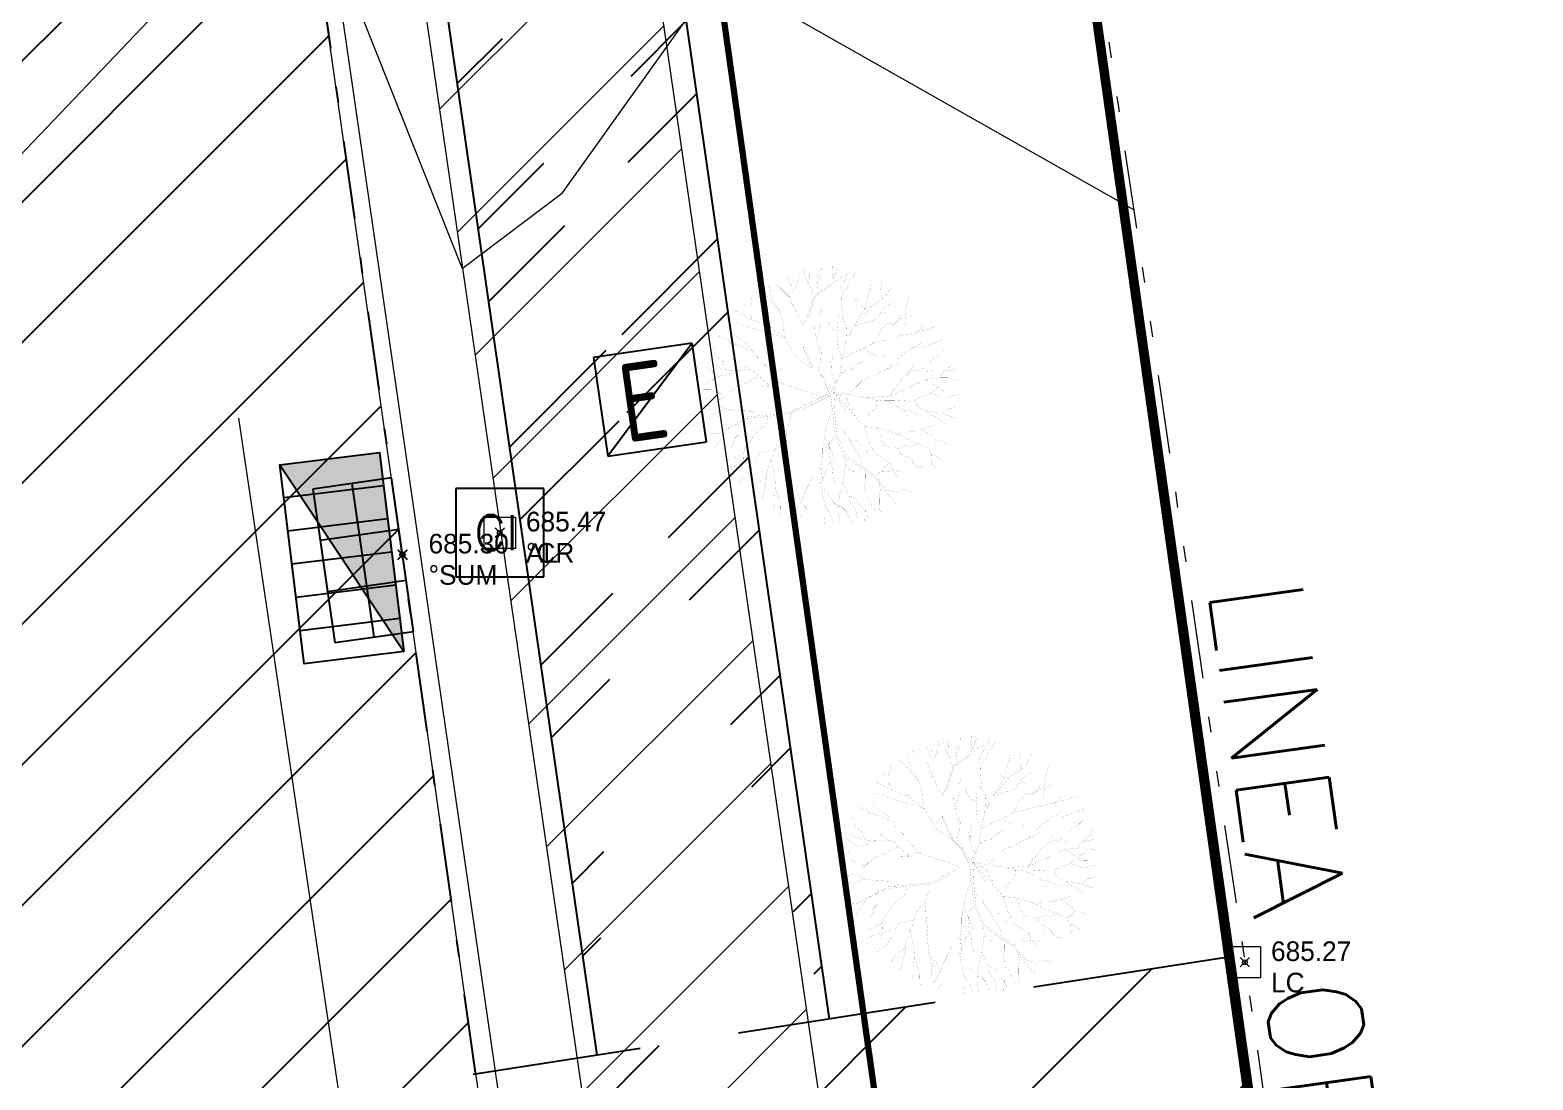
# Model space of a CAD drawing. Extents: x 350769 to 354978, y 6304672 to 6307963.
# Drawn here: x 352729.31 to 352738.89, y 6306035.92 to 6306042.61 of the extents above; entities that cross this region are included whole.
import ezdxf

# ---------------------------------------------------------------- set-up
doc = ezdxf.new("R2010")
doc.units = 0
doc.header["$PDMODE"] = 35
doc.header["$PDSIZE"] = 0.03
for name, pattern in [('CENTER', [50.800000000000004, 31.75, -6.35, 6.35, -6.35]), ('CONTINUOS', [0]), ('DASHDOT', [1, 0.5, -0.25, 0, -0.25]), ('DASHED', [19.049999999999997, 12.7, -6.35]), ('DIVIDE', [1.25, 0.5, -0.25, 0, -0.25, 0, -0.25]), ('HIDDEN', [9.524999999999999, 6.35, -3.175]), ('PHANTOM2', [1.25, 0.625, -0.125, 0.125, -0.125, 0.125, -0.125])]:
    doc.linetypes.add(name, pattern=pattern)
doc.layers.get('0').update_dxf_attribs({"linetype": 'CONTINUOUS'})
doc.layers.add('0_ASD_TOPOGRAFIA_ELEMENTOS', color=7, linetype='CONTINUOS', lineweight=5, true_color=0xbdbdbd)
for name, color, linetype in [('1-ARBOLES COPA', 3, 'CONTINUOUS'), ('1-LINEA DE CIERRO', 7, 'DIVIDE'), ('1-PAVIMENTO', 161, 'CONTINUOUS'), ('1-SOLERA', 212, 'CONTINUOUS'), ('1-VEREDA', 251, 'CONTINUOUS'), ('2-ACHURADO PAVIMENTO HORMIGON 3', 8, 'CONTINUOUS'), ('3-PAVIMENTO EJE', 161, 'CENTER'), ('C-TINN', 5, 'CONTINUOUS'), ('C-TOPO-MINR', 8, 'CONTINUOUS'), ('LE_proyección abajo', 4, 'HIDDEN'), ('Lot_00-LINEA CIERRO', 220, 'CONTINUOUS'), ('Lot_00-LINEA OFICIAL', 5, 'CONTINUOUS'), ('Lot_ACERAS', 252, 'CONTINUOUS'), ('Lot_ARBOL', 252, 'CONTINUOUS'), ('Lot_BORDE-PAV', 252, 'HIDDEN'), ('Lot_EXISTENTE', 252, 'CONTINUOUS'), ('Lot_jpg-SOLERAS', 7, 'DASHDOT'), ('Lot_LINEA-CIERROS', 2, 'CONTINUOUS'), ('Lot_TOPO-HATCH HORMIGON', 250, 'CONTINUOUS'), ('Lot_TOPO-hatch veredas', 250, 'CONTINUOUS'), ('Lot_Z-ETAPAS 1-500 -e2', 3, 'PHANTOM2'), ('V-NODE-TEXT DIC 2012', 31, 'CONTINUOUS'), ('Z-CR', 253, 'CONTINUOUS'), ('Z-SUM', 253, 'CONTINUOUS')]:
    doc.layers.add(name, color=color, linetype=linetype)
doc.styles.add('2MM', font='simplex.shx', dxfattribs={"height": 1})
doc.styles.add('DIMTEXT', font='dim.shx')
doc.styles.add('ROMANS', font='romans.shx', dxfattribs={"width": 0.65})

# ---------------------------------------------------------------- blocks, each defined once
blk = doc.blocks.new('Lot_BASIN')
for p, q in [((0.04999999999995453, 0.04999999999984084), (-0.05000000000006821, 0.04999999999984084)), ((-0.05000000000006821, 0.04999999999984084), (-0.05000000000006821, -0.0500000000001819)), ((0.04999999999995453, -0.0500000000001819), (0.04999999999995453, 0.04999999999984084)), ((-0.05000000000006821, -0.0500000000001819), (0.04999999999995453, -0.0500000000001819))]:
    blk.add_line(p, q)
blk = doc.blocks.new('Lot_CAM-ELECT')
blk.add_line((0.3150008006075495, 0.3199796800060994), (-0.3150008006075495, -0.3199796800060994))
at = {"xscale": 6.349999999999995, "yscale": 6.349999999999995, "zscale": 6.349999999999995, "rotation": 0.4492467704936394}
blk.add_blockref('Lot_BASIN', (1.13686837721616e-13, 1.13686837721616e-12), dxfattribs=at)
at = {"style": 'DIMTEXT'}
blk.add_text('E', height=0.5, rotation=0.2335396602447025, dxfattribs=at).set_placement((-0.1945479670170016, -0.2542822575499031))
blk = doc.blocks.new('Lot_Arbol-Existente')
at = {"const_width": 0.001}
for points in [[(0.002993332574078522, 0.02840653275893601), (-0.07251775118004389, 0.1793518062722796), (-0.1791216638526976, 0.4057697077896592), (-0.2413072494989592, 0.5300775656778569), (-0.2679582216514973, 0.7342976354291295), (-0.2901673851645228, 0.9917925014181037), (-0.2990510265063904, 1.071704713281633), (-0.4545150507809694, 1.351397411036487), (-0.5078169950852498, 1.431309605392926), (-0.5167006604905282, 1.533419649022107), (-0.4811660229332801, 1.573375746200327)], [(-0.1955118868893351, 1.349056812529852), (-0.2133289901942135, 1.417583720541643), (-0.2472340806564262, 1.478581794343427), (-0.2540150891235271, 1.512469617012584), (-0.2472340806564262, 1.546357422175333), (-0.2268910311919399, 1.587022798874386), (-0.2286092548686156, 1.627573649325086)], [(0.211671968951805, 0.9194971867818822), (0.1867509906307987, 0.9973747929702768), (0.1392838832346115, 1.065150438309047), (0.1257218422368851, 1.1058158150081), (0.07825473484081158, 1.207479265509392), (0.02400659491399892, 1.295587590444029), (-0.02346053654582647, 1.343030521172977), (-0.0641466354751401, 1.404028594974989), (-0.09127069340661365, 1.458249097240696), (-0.1455188333334263, 1.526024742579011), (-0.1540232859114212, 1.635364195226202)], [(-0.03179953103017397, 1.355532643872721), (0.02400659491399892, 1.465026668776773), (0.05113065284569984, 1.546357422175333), (0.05113065284569984, 1.60735549597689), (0.05072531944847469, 1.639039569650777), (0.05072531944847469, 1.639039569650777)], [(0.2888871749830741, 1.207853578948061), (0.2342181220905104, 1.349808092709509), (0.2274370895597713, 1.41080616651152), (0.2003130316282977, 1.492136919909854), (0.1664079411661987, 1.526024742579011), (0.1257218422368851, 1.600577924440813), (0.111654218360286, 1.635141748210344)], [(0.2172666066581996, 1.441302084154358), (0.2613421800220976, 1.505692045476053), (0.3020282789514113, 1.553134993711637), (0.3338471162153382, 1.601131367505559), (0.3259162107709699, 1.589168180445085)], [(0.2937618723484547, 1.035832540454066), (0.3020282789514113, 1.119370940574299), (0.2884662620172094, 1.200701693972633), (0.2952472704840829, 1.315920270040351), (0.329152360946523, 1.444693971674269), (0.3562764188782239, 1.492136919909854), (0.3766194683425965, 1.539579868145438), (0.3775464195591667, 1.590671980942716)], [(-0.763633560537869, 1.124584312140996), (-0.7964964643275607, 1.200701693972633), (-0.8100584812616489, 1.221034391075364), (-0.823620522259148, 1.248144642208217), (-0.8439635717239753, 1.309142716010228), (-0.8643066211885753, 1.349808092709509), (-0.8643066211885753, 1.349808092709509)], [(-0.02254061811936481, 0.01562637144161272), (-0.1490933020016882, 0.26860285640646), (-0.2615846059741216, 0.5356335973438036), (-0.2897074139197002, 0.7886100823086508), (-0.3178302459286897, 1.0696950792194), (-0.4584443578468154, 1.336725820156971), (-0.6974883457015721, 1.491322565831751)], [(-0.3058045502064033, 0.9494994088868225), (-0.2268910311919399, 1.024485044103358), (-0.2133289901942135, 1.248144642208217), (-0.1929859407296135, 1.363363218275708), (-0.1590808743309253, 1.444693971674269), (-0.1455188333334263, 1.478581794343427)], [(0.3044704462522532, 1.35095048138237), (0.4037435503374809, 1.390473469408562), (0.4037435503374809, 1.390473469408562), (0.4715537071987228, 1.465026668776773), (0.5122398061279227, 1.471804222806895), (0.5122398061279227, 1.471804222806895), (0.5529259050572364, 1.492136919909854), (0.592589044495412, 1.519771912238411)], [(0.5346678513807319, 1.001023276501883), (0.5800499870521207, 1.099038243471568), (0.6071740449839353, 1.173591442840006), (0.6478601439131353, 1.295587590444029), (0.6953272753726196, 1.336252967143082), (0.7088892923069352, 1.404028594974989), (0.7421956015356272, 1.449508104387405)], [(-0.6771002580575214, 0.7110603853575412), (-0.7157152401935036, 0.7232483802531533), (-0.7422483244008617, 0.83471328617361), (-0.75581034133495, 0.9160440395723981), (-0.8439635717239753, 0.9702645418376505), (-0.9253357695824889, 1.010929918536931), (-1.0473940904335, 1.078705563875246), (-1.108423238827299, 1.173591442840006), (-1.108423238827299, 1.173591442840006), (-1.131677734767322, 1.203335580887369)], [(-0.2929811000193467, 0.8213302595247569), (-0.369292377444026, 0.8143805890711064), (-0.4235405173708386, 0.8753786628731177), (-0.471007648830664, 0.9431542907050243), (-0.5455988382217356, 0.9973747929702768), (-0.6269710360801355, 1.058372866772743), (-0.6812191760070618, 1.1058158150081), (-0.7219052749362618, 1.119370940574299), (-0.7761534148630744, 1.126148494604422), (-0.8812601981126136, 1.129540382981986), (-0.9728029010419732, 1.153258745737276)], [(-0.8439635717239753, 0.9702645418376505), (-0.8439635717239753, 1.017707490073462), (-0.8575256127217017, 1.051595312742847), (-0.8643066211885753, 1.078705563875246), (-0.8846496706532889, 1.139703620170621), (-0.9049927201175478, 1.207479265509392), (-0.9388978105798742, 1.302365144473924), (-0.9672078718012926, 1.337913061062864)], [(-0.3831619924715142, 1.193762176384325), (-0.5252557887571356, 1.193924139942965), (-0.565941887686563, 1.23458951664179), (-0.6676571350094491, 1.268477321804539), (-0.7015622254717755, 1.288810018907498)], [(0.09074902653458139, 0.7872141133070727), (0.1664079411661987, 0.8686010913365863), (0.274904221019824, 0.9905972389406088), (0.308809311481582, 1.07192799233917), (0.3630574273452112, 1.132926066140953), (0.3766194683425965, 1.160036317273807)], [(0.1418947103894652, 0.6793458611666665), (0.3155903199487966, 0.8076030350412111), (0.4783347156657101, 0.9634869878077552), (0.6003930365168344, 1.044817741206089), (0.654641176443647, 1.126148494604422), (0.715670324837447, 1.207479265509392), (0.7699184647641459, 1.248144642208217)], [(0.6978310462872059, 0.5939935033891288), (0.7427943827690342, 0.7059395845401468), (0.8173855721603331, 0.9838196674040773), (0.8512906626224321, 1.07192799233917), (0.8851957290213477, 1.166813888809884), (0.8987577700189604, 1.23458951664179)], [(0.8511690531524891, 0.7893944697668758), (0.8784147205542467, 0.8686010913365863), (0.9123198110164594, 0.9431542907050243), (0.9462249014782174, 1.031262615639889), (0.986911000407872, 1.1058158150081), (1.014035058339573, 1.153258745737276), (1.052239749863588, 1.234513351569831), (1.048880878701652, 1.227369628079032)], [(-1.052626344870077, 0.8330379876342704), (-1.094861197829573, 0.8618235373066909), (-1.149109337756386, 0.9499318622413284), (-1.176233395688087, 0.9702645418376505), (-1.2169194946174, 0.9973747929702768), (-1.290624172235994, 1.031895238182642)], [(0.9376605850122814, 1.00900673701608), (1.027597099336845, 1.051595312742847), (1.108969297195358, 1.092260689441673), (1.160778540082788, 1.129445961662441)], [(1.027597099336845, 1.051595312742847), (1.076430364215184, 1.075999509310805), (1.149655396124672, 1.038040169669785), (1.210684544518472, 1.024485044103358), (1.246804399314897, 1.030319200056738), (1.23605207783578, 1.028582462167378)], [(-0.8418941646982603, 0.7713086151406969), (-1.020270008438274, 0.7398273897028957), (-1.020270008438274, 0.7398273897028957), (-1.135547296759114, 0.7194947101065736), (-1.244043576612512, 0.726272264136469), (-1.305072725006085, 0.733049835672773), (-1.393225931331585, 0.733049835672773), (-1.427131021793798, 0.7398273897028957), (-1.474058923262874, 0.7463335080988145)], [(-0.2542119007041492, 0.5181323427457301), (-0.3353873110453378, 0.5297229346706445), (-0.4438835668353249, 0.563610739833166), (-0.5184747562267376, 0.617831259605282), (-0.5727228961534365, 0.6584966363045623), (-0.6608761265424619, 0.7059395845401468), (-0.7897154317971626, 0.7466049612391998), (-0.9185547611152742, 0.8076030350412111), (-1.013488999971173, 0.8279357146375332), (-1.169452387220872, 0.8482684117402641), (-1.325415774470912, 0.8889337884395445), (-1.375625986985369, 0.9156254238237125)], [(-0.05102854095741804, 0.1363952685906042), (0.0172255864466706, 0.2857306569694629), (0.07147370231007244, 0.4822799864348326), (0.1460648917015988, 0.6720517618709891), (0.09181675177489979, 0.766937640835522), (0.08503574330779884, 0.8957113424694398)], [(0.3209002407515982, 0.253314671705084), (0.3562764188782239, 0.3128409081020891), (0.4444296492670219, 0.441614609736007), (0.5393638881229208, 0.5026126835380182), (0.6207360859813207, 0.5500556142669666), (0.6953272753726196, 0.5907210084726557), (0.7834804816982341, 0.7059395845401468), (0.8309476131579459, 0.766937640835522), (0.8919767615516321, 0.83471328617361), (0.9462249014782174, 0.8889337884395445)], [(0.6986954857846968, 0.5961457149842317), (0.7834804816982341, 0.6110536880687505), (0.8648526795564067, 0.617831259605282), (0.9394438689480467, 0.6313863851719361), (1.054721157268659, 0.6652741903344577), (1.129312346659844, 0.7127171385700422), (1.22424658551563, 0.766937640835522), (1.271713716975682, 0.7804927664019488), (1.39744200009261, 0.8058716964540054)], [(1.04131684061656, 0.6613337535177379), (1.258151675978183, 0.83471328617361), (1.321533340730866, 0.9290285297863647), (1.32165760402313, 0.9288456492254227)], [(-1.204359099495036, 0.7237932511400231), (-1.264386626076771, 0.6991620130036154), (-1.345758823935284, 0.6720517618709891), (-1.427131021793798, 0.6517190647682582), (-1.517533620335598, 0.6526775727220411), (-1.549189342645036, 0.6381639392016041)], [(-0.4769506887646457, 0.5876473124233144), (-0.5591608551560512, 0.5771658829064563), (-0.7015622254717755, 0.5703883113699248), (-0.7015622254717755, 0.5703883113699248), (-0.8846496706532889, 0.5500556142669666), (-0.9117737526480596, 0.563610739833166), (-1.020270008438274, 0.5500556142669666), (-1.142328305225988, 0.5365004887005398), (-1.305072725006085, 0.4890575579715915), (-1.305072725006085, 0.4890575579715915), (-1.427131021793798, 0.5093902375679136), (-1.53562730164731, 0.5093902375679136)], [(1.225490133904714, 0.53788660449095), (1.27849472544267, 0.5907210084726557), (1.353085914834082, 0.6652741903344577), (1.386990981232771, 0.7059395845401468), (1.431326139217617, 0.7416496228863707), (1.428605281543128, 0.7470728066780339)], [(-0.2059762502179865, -0.004213197504213895), (-0.3625113689770387, 0.05529350483425333), (-0.4913506982950366, 0.08240375596687954), (-0.6947811929412637, 0.1162915786362646), (-0.769372382332449, 0.1162915786362646), (-0.8778686621859606, 0.1298467042029188), (-0.9388978105798742, 0.1366242582323594), (-0.9660218685116888, 0.1705120809017444), (-1.027051016905489, 0.2315101547037557), (-1.155890346223373, 0.2925082109993582), (-1.264386626076771, 0.3467287307712468), (-1.325415774470912, 0.3738389819041004), (-1.400006963861983, 0.3873941074705272), (-1.53562730164731, 0.3873941074705272), (-1.598225250068708, 0.4131892600098581)], [(-1.381506530797651, 0.3840321059356029), (-1.447474071258284, 0.4280594841695802), (-1.494941202718337, 0.4551697353022064), (-1.51528425218271, 0.4755024324049373), (-1.542408310114411, 0.4822799864348326), (-1.575880189845861, 0.4930931081228209)], [(-1.108836299300492, 0.5402199273439692), (-1.170969908233133, 0.5281509453534454), (-1.188932759135355, 0.5229144506572538), (-1.223700527147798, 0.4755024324049373), (-1.264386626076771, 0.441614609736007), (-1.332196782937899, 0.414504358602926), (-1.380314250095807, 0.3838154380587184), (-1.427131021793798, 0.3602838563376736), (-1.467817120723225, 0.3196184621319844)], [(0.8632888735777442, 0.3592199283032187), (0.9465139987599969, 0.4101698668071094), (1.013483116909129, 0.4410629420508485), (1.12166399822172, 0.4977002641708168), (1.162875761385408, 0.5234444935406373), (1.296813973620146, 0.554337568784149)], [(1.091245638475812, 0.4817749507660665), (1.183481630935717, 0.4977002641708168), (1.353480144962418, 0.4977002641708168), (1.425600748546344, 0.4977002641708168), (1.461661026275351, 0.5028491100449628)], [(1.291662512248422, 0.4977002641708168), (1.348328683590694, 0.4616583430531591), (1.441055156724929, 0.4307652503030113), (1.497721328067428, 0.4204675585549467), (1.553008407569791, 0.4137263304694443)], [(1.348328683590694, 0.4977002641708168), (1.425600748546344, 0.5388910311626205), (1.505312823877262, 0.5692527522321598)], [(0.002993332574078522, 0.02840653275893601), (0.1876314932634386, 0.1201138100825574), (0.3234095423504186, 0.2558226950886819), (0.5788015555503989, 0.3624511022355819), (0.8632888735777442, 0.3592199283032187), (1.241527691949045, 0.2267422172296847), (1.383771350962434, 0.02317888972038418), (1.542179046823662, -0.0576002134994269), (1.60036965647771, -0.07052487421606202)], [(0.02525976815331887, 0.002912693252710596), (0.2037955541741212, 0.1071891493661496), (0.3331079692717367, 0.2396668604396837), (0.572335921560807, 0.3462952850929923), (0.8471248126668343, 0.3462952850929923), (1.231829265027841, 0.2170487129387766), (1.374072924041343, 0.02317888972038418), (1.46459160739073, -0.08021836100078872), (1.529247826970959, -0.2191584024326403), (1.590671205493322, -0.238545393507593)], [(0.4829925232955929, 0.1392771750413431), (0.5859111011563982, 0.1784717849727713), (0.6889404970339683, 0.1990671684689005), (0.7713640233616843, 0.2145137060906563), (0.8589390110605564, 0.219662551964575)], [(0.6889404970339683, 0.1990671684689005), (0.8434846028821994, 0.157876383970688), (0.925908129209688, 0.1424298463487048), (1.018634602344036, 0.1424298463487048), (1.090755181864779, 0.1321321546008676)], [(1.234475662624845, 0.229212182388892), (1.368934577204413, 0.2762998565779071), (1.404994854932852, 0.3020440859477276), (1.48226691988873, 0.3277883328239568), (1.502872789438925, 0.34323487044594), (1.565848430338974, 0.3589316881273135), (1.595599262573273, 0.3638302539416145)], [(1.280404341182816, 0.1711062744025185), (1.312268405861914, 0.1784717849727713), (1.379237499947635, 0.1887694767210633), (1.425600748546344, 0.1939183225945271), (1.47196397308187, 0.1939183225945271), (1.533781605795866, 0.1836206308469173), (1.554387499409358, 0.1836206308469173)], [(1.404994854932852, 0.3020440859477276), (1.48226691988873, 0.2865975483257444), (1.508024250810649, 0.2865975483257444), (1.577908429458034, 0.2974084784618753), (1.578215881759775, 0.2956566159195972)], [(-0.9329429231652284, 0.1359629419230259), (-1.094861197829573, 0.1230691326661599), (-1.223700527147798, 0.1366242582323594), (-1.311853733473185, 0.1162915786362646), (-1.447474071258284, 0.08240375596687954), (-1.481379161720611, 0.08918130999700224), (-1.569532392109295, 0.08918130999700224), (-1.664466606902124, 0.09595888153330634), (-1.664466606902124, 0.09595888153330634)], [(-1.223700527147798, 0.1366242582323594), (-1.230481535615013, 0.08240375596687954), (-1.271167634544099, 0.06207105886414865), (-1.311853733473185, 0.02818325370139974), (-1.386444922864712, -0.01925969453418475), (-1.406787972329312, -0.03959239163691564), (-1.454255103788796, -0.1344782706014485), (-1.501722211185211, -0.1819212188370329), (-1.562751359579124, -0.2090314699701139), (-1.650904589968036, -0.256474418205471)], [(-1.434709055640724, 0.08559338513828152), (-1.562751359579124, 0.007850556598896219), (-1.647362166231346, -0.01253826099400612), (-1.644288509056537, -0.01179759632077548)], [(-0.02254061811936481, 0.01562637144161272), (-0.5319973814304149, -0.03947416963023898), (-0.8124108196877842, -0.1647014736599886), (-0.9138369697293456, -0.3137815950040022), (-1.051060553350453, -0.5284569683390146), (-1.253912853433576, -0.689463507093933), (-1.41500142485927, -0.8206540110757032)], [(-0.8559865728806244, 0.01935774212597607), (-0.9108234662536461, 0.03970971554190328), (-0.9272086213733246, 0.05335706582764033), (-0.9545171971971058, 0.06700439860696861), (-0.9982109522035216, 0.07792226132937685), (-1.033712093555323, 0.09156961161534127), (-1.061020693442515, 0.1079464144520443), (-1.172985900039976, 0.1679947031905158)], [(-0.6666340867598137, 0.03656491831338826), (-0.7305868080654818, 0.03425079293378985), (-0.8179742699519466, 0.02606238276234762), (-0.8643988801343312, 0.01787397259067802), (-0.9490554868449408, -0.001232300302945077), (-0.9599789316123406, -0.006691222911058503), (-1.047366393498805, -0.01487963308250073), (-1.153869889744215, -0.03944484609064602)], [(-0.5584284968381326, 0.09357769793678017), (-0.5862849371511629, 0.06884863040068012), (-0.6337520445472364, 0.04851593329772186), (-0.7083432339386491, 0.02140568216532301), (-0.73546729187035, 0.007850556598896219), (-0.8439635717239753, -0.02603726607048884), (-0.8439635717239753, -0.02603726607048884)], [(-0.5336269142617311, -0.04020188797539959), (-0.5640044257573891, -0.01760910313964814), (-0.6213524566439901, 0.01787397259067802), (-0.6466766989366306, 0.04381845321790934), (-0.6615930279955364, 0.03839709675389713), (-0.6950856426502696, 0.06700439860696861), (-0.7278559528893993, 0.07519280877863821)], [(0.02525976815331887, 0.002912693252710596), (0.1062213475238423, -0.02949828982468716), (0.1988184707416849, -0.07136612833119216), (0.2640929529571849, -0.1037318784572108)], [(0.1325402453381912, -0.0636429668998062), (0.2150052326825289, -0.006886701502480719), (0.2716714040250281, 0.008559836119502506), (0.3643978771591492, 0.02400637374148573), (0.4159125871298102, 0.02915521961517697), (0.436518456679778, 0.02915521961517697)], [(0.259795885744893, 0.1645602512842288), (0.354094930352403, 0.17332293909908), (0.4262155098730318, 0.1424298463487048), (0.5189419830073803, 0.1372810004745588), (0.6013655093347552, 0.1475786922228508), (0.6786375502273359, 0.1475786922228508)], [(0.2716714040250281, 0.008559836119502506), (0.4004581789512258, 0.003410990245356516), (0.4983360893937743, -0.01203554737617196), (0.5292449298140127, -0.01203554737617196)], [(0.7971213783466737, -0.07897054373756873), (0.8177272478969826, -0.001737855628334728), (0.8434846028821994, 0.01885752786733974), (0.9207566678380772, 0.05489946649186095), (0.9619684310018783, 0.07549484998730804)], [(1.379237499947635, 0.1887694767210633), (1.435903671289907, 0.17332293909908), (1.513175736245785, 0.1475786922228508), (1.544084552602726, 0.1321321546008676), (1.598616516627885, 0.1282667469110947)], [(1.459837851839893, -0.01561078961003659), (1.549236013974223, 0.003410990245356516), (1.602367755393743, -0.006980871094583563), (1.62135661755849, -0.006886701502480719)], [(-0.8011136142728219, -0.1596563567570684), (-0.8982117116506743, -0.1751436473007288), (-0.9592408600444742, -0.1615885217345294), (-1.067737139897872, -0.1480333961681026), (-1.067737139897872, -0.1480333961681026), (-1.169452387220872, -0.1344782706014485), (-1.237262544081887, -0.1073680194688222), (-1.379663914397497, -0.0870353223656366), (-1.501722211185211, -0.08025776833596865), (-1.64330667098136, -0.1025079234038913), (-1.64438620161468, -0.08662436461895595)], [(-1.128588796368149, -0.1399239743645921), (-1.176233395688087, -0.1615885217345294), (-1.325415774470912, -0.2225865955363133), (-1.366101873399884, -0.2225865955363133), (-1.406787972329312, -0.2429192751326354), (-1.494941202718337, -0.3039173489348741), (-1.494941202718337, -0.3039173489348741), (-1.611304232184466, -0.3259413207529178), (-1.611603457767842, -0.3245465277975654)], [(0.01762193415152069, -0.02359086007777478), (-0.2764302591143633, -0.03785796117995233), (-0.5133849211358665, -0.06068532994595444), (-0.7903078237461614, -0.1748221912828285), (-1.041536874594499, -0.5457669774978058), (-1.232813540496295, -0.6969983087030869), (-1.261362294087007, -0.8282557053676101), (-1.227103784965379, -0.9138583469934929), (-1.261362294087007, -1.03370204176872)], [(-0.902836926605687, -0.17411634524683), (-0.9490554868449408, -0.200483439412892), (-0.9736332074927532, -0.227778104971776), (-0.984556652260153, -0.2523433179799213), (-0.9954800729640283, -0.2687201208166243), (-0.9954800729640283, -0.282367471102134), (-1.011865228083707, -0.2987442739390644)], [(0.01762193415152069, -0.02359086007777478), (-0.4237770602604769, -0.4136455780637789), (-0.4340800070673367, -0.5629621259149644), (-0.5010491252163547, -0.784362516001238), (-0.6452902842577259, -1.098442166832001), (-0.6916535087933653, -1.211716793565529), (-0.7740770351207402, -1.268354098178861), (-0.7946829287342325, -1.324991402792421), (-0.8410461532695308, -1.391926416660453)], [(-0.3490949622449762, -0.04485822005017326), (-0.4167595089037377, -0.09381289390239544), (-0.4642266162999249, -0.1412558421382073), (-0.5049127152293522, -0.1615885217345294), (-0.6134089950827502, -0.2361417211027401), (-0.5930659456183776, -0.2632519722353663), (-0.5930659456183776, -0.2903622233684473), (-0.6066279866156492, -0.3242500460373776), (-0.6676571350094491, -0.3784705483028574), (-0.71512424240575, -0.4259134965386693), (-0.7490293328680764, -0.4530237476712955)], [(0.01762193415152069, -0.02359086007777478), (-0.2486270848620507, -0.1922451704708692)], [(0.01762193415152069, -0.02359086007777478), (-0.06317416265699194, -0.1922451704708692), (-0.09408297901393325, -0.2025428622189338), (-0.1868094280848709, -0.2385847833363641), (-0.1868094280848709, -0.2385847833363641), (-0.2383241380553045, -0.2952221054565598)], [(0.01762193415152069, -0.02359086007777478), (-0.0528712158501321, -0.4393898074338267), (-0.0322653222366398, -0.743171749009889), (0.03985525728387529, -0.907934834482603), (0.117127298176456, -1.067549074081626), (0.1789449549539768, -1.185972546688845), (0.1892478776973121, -1.283800635800844), (0.1995508245039446, -1.381628724912389), (0.1995508245039446, -1.47945679651707), (0.1634905467753924, -1.603029114998662)], [(0.01762193415152069, -0.02359086007777478), (0.2356111262960212, -0.09956592723347057), (0.4468214034867515, -0.1304590199838458), (0.6528802193051888, -0.176798632848886), (0.8640904964956917, -0.2849244137087226), (1.111361051414974, -0.5011759579213049), (1.204087524549323, -0.6453436598983444), (1.271056642698341, -0.7071298278922313), (1.389540446754268, -0.7689159783794821)], [(0.2356111262960212, -0.09956592723347057), (0.2974287590099038, -0.1665009411017309), (0.3025802444451529, -0.2591801843389021), (0.3489434689807922, -0.2849244137087226), (0.3798522853376198, -0.3364128724481361), (0.4107611016945611, -0.3981990404422504)], [(0.4468214034867515, -0.1304590199838458), (0.5807596157213766, -0.07897054373756873), (0.6992434438406008, -0.06867285198950412), (0.7971213783466737, -0.07897054373756873), (0.8589390110605564, -0.07382169786387749), (0.910453721031331, -0.06867285198950412)], [(0.4468214034867515, -0.1304590199838458), (0.4828816812153036, -0.212840553966771), (0.5240934443789911, -0.2797755678345766), (0.5756081543495384, -0.4033478863159417), (0.5034875748287959, -0.5166224955428333), (0.4777302198435791, -0.568110971788883), (0.4777302198435791, -0.6401948140241984), (0.4880331666504389, -0.6865344443965569)], [(0.6528802193051888, -0.176798632848886), (0.8640904964956917, -0.187096324597178), (0.9207566678380772, -0.1613520952271301), (0.9516654841951322, -0.140756711731683), (0.9671198923736029, -0.1201613282357812), (0.9980287087305442, -0.07897054373756873)], [(0.9480979534203016, -0.1431338543434322), (1.095906643236503, -0.1253101741096998), (1.131966945028466, -0.1201613282357812), (1.286511050876697, -0.1150124823618626), (1.322571328605477, -0.1047147731071618), (1.374086038575911, -0.1201613282357812), (1.415297801739712, -0.1510544034797476), (1.446206618096653, -0.1665009411017309), (1.47196397308187, -0.176798632848886)], [(1.245344981199196, -0.1163839856415052), (1.322571328605477, -0.1819474787232593), (1.425600748546344, -0.2179893998406897), (1.477115434453708, -0.2591801843389021), (1.513175736245785, -0.2797755678345766), (1.567776909607005, -0.3186317185643475)], [(-1.313796329782576, -0.2178356071792678), (-1.325415774470912, -0.2903622233684473), (-1.379663914397497, -0.3310276000672729), (-1.461036112256011, -0.3852481198393889), (-1.508503219652425, -0.4259134965386693), (-1.576645755136042, -0.4593426094686492)], [(-0.5978697792852472, -0.2254639517361738), (-0.6744381434765501, -0.2768070978017931), (-0.7219052749362618, -0.2971397949047514), (-0.7897154317971626, -0.3445827256336997), (-0.8371825632567607, -0.3716929942729621), (-0.8643066211885753, -0.3784705483028574), (-0.9346296237802107, -0.3879162545654253)], [(-0.01608155307644665, -0.2223885377413808), (0.07076407364093029, -0.2952221054565598), (0.1583390613403708, -0.3827525028204946), (0.1943993631324474, -0.4393898074338267), (0.2150052326825289, -0.5063248037949961), (0.2459140490394702, -0.5835575094108663), (0.2819743508315469, -0.6401948140241984), (0.3077317058168774, -0.6968321361443941), (0.354094930352403, -0.7998090711298573), (0.4004581789512258, -0.8770417592390913)], [(1.075300773686536, -0.4136455780637789), (1.018634602344036, -0.3776036394397124), (0.9928772473588197, -0.357008255944038), (0.8640904964956917, -0.2849244137087226), (0.9928772473588197, -0.357008255944038), (0.8640904964956917, -0.2849244137087226)], [(0.8640904964956917, -0.2849244137087226), (0.9156051824030556, -0.449687499181664), (0.9207566678380772, -0.4754317285514844), (0.9362110760166615, -0.537217896545144), (0.9619684310018783, -0.5732598176628017), (1.018634602344036, -0.614450584654378), (1.039240471894345, -0.6865344443965569)], [(1.075300773686536, -0.4136455780637789), (1.147421353207051, -0.3673059476921026), (1.188633116370625, -0.3261151807002989), (1.204087524549323, -0.2952221054565598), (1.204087524549323, -0.2952221054565598)], [(-0.9888359508181566, -0.4311115308657918), (-1.10164220629656, -0.4326910505683372), (-1.169452387220872, -0.4123583709720151), (-1.169452387220872, -0.4123583709720151), (-1.264386626076771, -0.4259134965386693), (-1.359320864932897, -0.4259134965386693), (-1.447474071258284, -0.4259134965386693), (-1.505154563212841, -0.4230446809942805), (-1.623780507972697, -0.4191359250019104)], [(-1.251095555147458, -0.4240157393378468), (-1.305072725006085, -0.4259134965386693), (-1.366101873399884, -0.4801339988039217), (-1.366101873399884, -0.4801339988039217), (-1.481379161720611, -0.541132072605933), (-1.481379161720611, -0.541132072605933), (-1.540386377431901, -0.5648756187922572)], [(-0.4237770602604769, -0.4136455780637789), (-0.5680182433653727, -0.449687499181664), (-0.7534711655706587, -0.537217896545144), (-0.8925608632403055, -0.743171749009889), (-0.9286211409689713, -0.7534694407577263), (-0.9749843895677941, -0.7792136701275467), (-1.078013785445364, -0.8409998381212063)], [(-1.041536874594499, -0.5457669774978058), (-0.9904387977463784, -0.6453436598983444), (-1.0007417204896, -0.7225763655139872), (-0.9749843895677941, -0.7792136701275467), (-0.9955902591179893, -0.8461486839955796), (-0.9749843895677941, -0.8976371427347658), (-0.9749843895677941, -0.9594233107286527)], [(-0.4340800070673367, -0.5629621259149644), (-0.5371094029449068, -0.619599430528524), (-0.578321166108708, -0.6350459681505072), (-0.5989270597224277, -0.6350459681505072), (-0.6607446924363103, -0.6710879067745736), (-0.6865020474215271, -0.743171749009889), (-0.6865020474215271, -0.789511361875384), (-0.7019564555999978, -0.8461486839955796), (-0.7689255737490157, -0.8770417592390913), (-0.8410461532695308, -0.913083680356749), (-0.8822579164335593, -0.9388279272329783)], [(-0.0528712158501321, -0.4393898074338267), (-0.08378003220707342, -0.5629621259149644), (-0.09408297901393325, -0.6710879067745736), (-0.09408297901393325, -0.789511361875384), (-0.08378003220707342, -0.9439767731071242), (-0.08378003220707342, -1.046953690586179), (-0.1868094280848709, -1.108739858579838), (-0.2125667830698603, -1.175674854941008), (-0.2280211912484447, -1.222014485313366), (-0.2331726766836937, -1.278651789926698), (-0.2486270848620507, -1.345586786287868), (-0.2589300316687968, -1.417670646030047), (-0.2846873625908302, -1.47945679651707), (-0.3001417707693008, -1.525796426889428), (-0.3155962030110686, -1.572136039754923)], [(-0.08378003220707342, -0.5629621259149644), (-0.1404462035493452, -0.568110971788883), (-0.1971123748915034, -0.5526644341671272), (-0.2177182685051093, -0.5166224955428333), (-0.2692329544123595, -0.4702828826773384), (-0.3104447175759333, -0.4445386533077453), (-0.3104447175759333, -0.4445386533077453)], [(-0.08378003220707342, -0.5629621259149644), (-0.09408297901393325, -0.6710879067745736), (-0.1249917953709883, -0.7689159783794821), (-0.1559006117279296, -0.8152556087516132), (-0.181657966712919, -0.8667440674912541), (-0.2228697298768338, -0.9182325262304403), (-0.2692329544123595, -0.9542744648549615), (-0.3001417707693008, -0.974869848350636)], [(0.5756081543495384, -0.4033478863159417), (0.5756081543495384, -0.4033478863159417), (0.611668456141615, -0.4702828826773384), (0.6322743256918102, -0.5114736496689147), (0.658031680677027, -0.5578132800410458), (0.6683346274835458, -0.6041528929065407), (0.6734860888556113, -0.665939060900655), (0.6837890356622438, -0.6916832902702481)], [(0.6405403224898691, -0.5263448674822939), (0.6889404970339683, -0.5526644341671272), (0.807424325153761, -0.6247482764024426), (0.8640904964956917, -0.6710879067745736), (0.9001507742246986, -0.7174275196400686), (0.879544904674276, -0.7792136701275467), (0.9053022596596065, -0.8152556087516132), (0.9568169455666293, -0.8615952216171081), (1.003180170102269, -0.8770417592390913)], [(1.111361051414974, -0.5011759579213049), (1.075300773686536, -0.4136455780637789), (1.338025736784061, -0.4908782661732403), (1.379237499947635, -0.4960271120469315)], [(-1.147088786932841, -0.6046758404227148), (-1.230481535615013, -0.6156852719743711), (-1.291510684008585, -0.6089077004378396), (-1.332196782937899, -0.6021301464079443), (-1.386444922864712, -0.6021301464079443), (-1.413568980796526, -0.6021301464079443), (-1.467817120723225, -0.6089077004378396), (-1.519634980349792, -0.6164707574130261)], [(-0.9904387977463784, -0.6453436598983444), (-0.933772626403993, -0.6710879067745736), (-0.8925608632403055, -0.743171749009889)], [(-0.0322653222366398, -0.743171749009889), (0.06046112683429783, -0.789511361875384), (0.09652142862637447, -0.8307021463735964), (0.1840964163255876, -0.8873394509869286), (0.2304596408608859, -0.9491256189808155), (0.2768228894599361, -0.974869848350636), (0.3025802444451529, -1.005762923594375), (0.3695493385308737, -1.046953690586179)], [(0.3107183764788033, -0.7034658031002436), (0.3695493385308737, -0.7689159783794821), (0.4313669953081671, -0.8307021463735964), (0.4622758116652221, -0.8667440674912541), (0.5137905216356558, -0.9233813721045863), (0.560153746170954, -0.9954652318465378), (0.5859111011563982, -1.036655998838114), (0.6168199175134532, -1.093293320957855), (0.6528802193051888, -1.149930625571642)], [(0.6837890356622438, -0.6916832902702481), (0.7198493133910233, -0.7998090711298573), (0.7301522601975421, -0.8821906051127826), (0.7559096151829863, -0.9491256189808155), (0.7610610765545971, -1.01606061534244), (0.7713640233616843, -1.067549074081626), (0.807424325153761, -1.098442166832001), (0.8383331415107023, -1.134484087949659), (0.8692419578676436, -1.175674854941008)], [(1.018634602344036, -0.614450584654378), (1.095906643236503, -0.6607902150267364), (1.12166399822172, -0.6968321361443941), (1.152572814578662, -0.7534694407577263), (1.162875761385408, -0.789511361875384)], [(1.204087524549323, -0.6453436598983444), (1.291662512248422, -0.619599430528524), (1.348328683590694, -0.6247482764024426), (1.420449263111209, -0.6350459681505072), (1.446206618096653, -0.6401948140241984)], [(-0.7689255737490157, -0.8770417592390913), (-0.8049858514777952, -0.9439767731071242), (-0.820440283719563, -0.9800186942247819), (-0.8513491000765043, -1.021209461216131), (-0.9131667327905006, -1.052102536459643), (-0.9440755491475556, -1.098442166832001), (-0.933772626403993, -1.134484087949659), (-0.9543784959541881, -1.165377163193398)], [(-0.7019564555999978, -0.8461486839955796), (-0.676199100614781, -0.907934834482603), (-0.6607446924363103, -0.9336790813590596), (-0.6555932310645858, -0.9697210024769447), (-0.6813505860498026, -1.010911769468294), (-0.6658961778714456, -1.031507152964195), (-0.6452902842577259, -1.098442166832001), (-0.6195329292727365, -1.103591012706147)], [(-0.5223663951305753, -0.8307800623924777), (-0.4913506982950366, -0.9071204804047284), (-0.4913506982950366, -0.9816736797729391), (-0.4777886572975376, -1.0630044331715), (-0.4574456078329376, -1.124002506973284), (-0.4371025583683377, -1.212110831908149), (-0.4167595089037377, -1.259553780143506), (-0.403197467906125, -1.293441585306482)], [(-0.2228697298768338, -0.9182325262304403), (-0.2125667830698603, -0.9645721566027987), (-0.2898388480257381, -1.139632933823577)], [(0.2304596408608859, -0.9491256189808155), (0.3025802444451529, -1.052102536459643), (0.2871258122033851, -1.124186396201821), (0.2871258122033851, -1.185972546688845), (0.2819743508315469, -1.247758714683187), (0.2974287590099038, -1.294098327548681)], [(0.727616190046092, -0.8619123921600931), (0.8383331415107023, -0.9182325262304403), (0.9362110760166615, -0.9439767731071242), (0.9770370541716602, -0.9502541203535202), (0.975841506876236, -0.9457730984731825), (1.023786063715647, -0.9336790813590596), (1.111361051414974, -0.9491256189808155), (1.173178708192268, -0.9645721566027987), (1.253010136825765, -0.9912542477416082)], [(0.879544904674276, -0.7792136701275467), (0.9161172013444911, -0.8249841007732357), (0.9671198923736029, -0.913083680356749), (0.9877257619235706, -0.9903163859726192), (0.9980287087305442, -1.031507152964195), (1.034089010522507, -1.067549074081626), (1.054694880072702, -1.098442166832001)], [(-0.4534447281421308, -1.141330823873204), (-0.4845696657647522, -1.198555706341722), (-0.5989270597224277, -1.335289094540258), (-0.6066801348939634, -1.366285620064218), (-0.6066801348939634, -1.366285620064218)], [(-0.08378003220707342, -1.046953690586179), (-0.04771973041499677, -1.124186396201821), (-0.0271138608649153, -1.21686563943922), (0.008946440926933974, -1.263205252304942), (-0.0322653222366398, -1.361033341416487), (-0.06317416265699194, -1.433117183651575), (-0.03741680767177513, -1.505201043393754), (-0.0219623994930771, -1.566987193881005), (-0.01681091405805546, -1.618475652620646)], [(0.2871258122033851, -1.124186396201821), (0.3437919835455432, -1.185972546688845), (0.390155232144366, -1.232312177061203), (0.436518456679778, -1.268354098178861), (0.4622758116652221, -1.324991402792421), (0.4983360893937743, -1.371331033164552), (0.5189419830073803, -1.391926416660453), (0.5395478525574617, -1.412521800155901), (0.5756081543495384, -1.427968337777884)], [(0.5821483889332058, -1.03063872716848), (0.5807596157213766, -1.149930625571642), (0.6219713788849504, -1.242609868809041), (0.637425787063421, -1.294098327548681), (0.6631831420487515, -1.345586786287868), (0.6734860888556113, -1.381628724912389), (0.7000095653742164, -1.439969569079722)], [(0.7732058343249264, -1.069126965394389), (0.807424325153761, -1.160228317319252), (0.8125757865252581, -1.227163331187057), (0.8383331415107023, -1.263205252304942), (0.8568650071390493, -1.350932831810042)], [(-0.7740770351207402, -1.268354098178861), (-0.8616520228199533, -1.27350294405278), (-0.8822579164335593, -1.268354098178861), (-0.9080152714186625, -1.283800635800844), (-0.9389240877756038, -1.309544865170437)], [(-0.6916535087933653, -1.211716793565529), (-0.6504417456297915, -1.294098327548681), (-0.5989270597224277, -1.335289094540258), (-0.6195329292727365, -1.417670646030047), (-0.6401388228860014, -1.453712567147477), (-0.6504417456297915, -1.494903351645462)], [(-0.2256124179245944, -1.214791842802242), (-0.2879201795858535, -1.286664031276587), (-0.2879201795858535, -1.306996728379318), (-0.3150442615809652, -1.354439659108493), (-0.3421683195125524, -1.388327481777651), (-0.3828544184416387, -1.435770430013235)], [(0.008946440926933974, -1.263205252304942), (0.07591553501288217, -1.350735649668422), (0.1016728899978716, -1.38677757078608), (0.1325817063548129, -1.448563721273558)], [(0.1789449549539768, -1.185972546688845), (0.1428846531620138, -1.263205252304942), (0.106824375433348, -1.309544865170437), (0.07591553501288217, -1.350735649668422), (0.03470377184908102, -1.427968337777884), (0.03470377184908102, -1.489754505771771)], [(-0.2589300316687968, -1.417670646030047), (-0.2177182685051093, -1.448563721273558), (-0.1868094280848709, -1.494903351645462), (-0.1919609135198925, -1.525796426889428), (-0.181657966712919, -1.561838348007086), (-0.1610520971628375, -1.577284885628842)], [(0.1995508245039446, -1.381628724912389), (0.2407625876679731, -1.391926416660453), (0.2768228894599361, -1.422819491903965), (0.3386405221739324, -1.494903351645462), (0.390155232144366, -1.536094118637266), (0.4210640485013073, -1.546391810385103)], [(0.2768228894599361, -1.422819491903965), (0.2974287590099038, -1.520647581015282), (0.3128831671886019, -1.566987193881005)]]:
    blk.add_lwpolyline(points, dxfattribs=at)
blk = doc.blocks.new('Lot_ARBOL')
at = {"color": 8, "xscale": 0.5, "yscale": 0.5, "zscale": 0.5, "rotation": 90}
blk.add_blockref('Lot_Arbol-Existente', (0.0003489328989871865, -0.004181326806730112), dxfattribs=at)
blk = doc.blocks.new('Lot_SUM')
h = blk.add_hatch(color=256)
h.paths.add_polyline_path([(-0.4266666666652554, -0.3200000000002206), (-0.4266666666652554, -0.2133333333326277), (-0.6400000000008959, -0.3200000000002206)])
h.paths.add_polyline_path([(-0.2133333333302971, -0.1066666666652623), (-0.4266666666654828, -0.213333333332514), (-0.4266666666652554, -0.3200000000002206), (-0.2133333333302971, -0.3200000000002206)])
h.paths.add_polyline_path([(4.661160346586257e-12, -0.3200000000002206), (4.661160346586257e-12, 2.216893335571513e-12), (-0.2133333333305245, -0.1066666666652623), (-0.2133333333305245, -0.3200000000002206)])
h.paths.add_polyline_path([(0.2133333333396195, 0.1066666666698097), (4.661160346586257e-12, 2.444267011014745e-12), (4.661160346586257e-12, -0.3200000000002206), (0.2133333333393921, -0.3200000000001069)])
h.paths.add_polyline_path([(0.2133333333393921, -0.3200000000002206), (0.4266666666743504, -0.3200000000001069), (0.4266666666745778, 0.2133333333374026), (0.2133333333396195, 0.106666666669696)])
h.paths.add_polyline_path([(0.639999999999759, 0.3199999999998795), (0.4266666666745778, 0.2133333333374026), (0.4266666666745778, -0.3200000000002206), (0.639999999999759, -0.3199999999999932)])
for p, q in [((0.6399999999999864, 0.3199999999999932), (-0.6399999999999864, -0.3199999999999932)), ((-0.4266666666652554, -0.3200000000003342), (-0.4266666666652554, 0.3199999999999932)), ((-0.2133333333302971, -0.3200000000003342), (-0.2133333333302971, 0.3199999999999932)), ((4.661160346586257e-12, -0.3200000000003342), (4.661160346586257e-12, 0.3199999999999932)), ((0.2133333333396195, -0.3200000000003342), (0.2133333333396195, 0.3199999999999932)), ((0.4266666666745778, -0.3200000000003342), (0.4266666666745778, 0.3199999999999932))]:
    blk.add_line(p, q)
blk.add_lwpolyline([(-0.6400000000002137, -0.3200000000003342), (-0.6400000000002137, 0.3199999999999932), (0.639999999999759, 0.3199999999997658), (0.639999999999759, -0.3200000000001069)], close=True)
blk = doc.blocks.new('A$C66036E5C')
at = {"layer": 'LE_proyección abajo', "color": 210, "linetype": 'DASHED', "ltscale": 20}
blk.add_arc((482.7584485073039, 724.5894825345222), 31.90839099002005, 209.6640954582874, 163.5204834558228, dxfattribs=at)
blk = doc.blocks.new('SUM')
at = {"layer": 'Z-SUM', "color": 9, "true_color": 0xbdbdbd}
for p, q in [((-1.497622210532427, 1.53500517597422), (-1.497622203081846, 0)), ((1.497622203081846, 1.535005175508559), (-1.497622210532427, 1.53500517597422)), ((-0.4992074035108089, 1.53500517597422), (-0.4992074035108089, 0)), ((0.4992073960602283, 1.535005175508559), (0.4992073960602283, 0)), ((1.497622199356556, 0), (1.497622203081846, 1.535005175508559)), ((-1.497622203081846, 0.7675025877542794), (1.497622203081846, 0.7675025877542794)), ((-1.497622203081846, 0), (1.497622199356556, 0))]:
    blk.add_line(p, q, dxfattribs=at)
blk.add_point((-3.725290298461914e-09, -4.656612873077393e-10), dxfattribs=at)
blk = doc.blocks.new('CR')
at = {"layer": 'Z-CR', "color": 9, "true_color": 0xbdbdbd}
for p, q in [((-1.125, 1.125), (-1.125, -1.125)), ((1.125, 1.125), (-1.125, 1.125)), ((1.125, -1.125), (1.125, 1.125)), ((-1.125, -1.125), (1.125, -1.125))]:
    blk.add_line(p, q, dxfattribs=at)
at = {"layer": 'Z-CR', "color": 9, "true_color": 0xbdbdbd, "style": 'ROMANS'}
blk.add_text('CI', height=0.9, dxfattribs=at).set_placement((-0.6514367137569934, -0.4521266222000122))
blk = doc.blocks.new('TOPOGRAFIA')
at = {"layer": '1-ARBOLES COPA', "lineweight": 0, "true_color": 0xbdbdbd}
h = blk.add_hatch(dxfattribs=at)
h.set_pattern_fill('CROSS', color=9, scale=0.1)
h.set_pattern_definition([(0, (38000, -3000), (0.635, 0.635), [0.3175, -0.9525000000000001]), (90, (38000.15875, -3000.15875000041), (-0.635, 0.635), [0.3175, -0.9525000000000001])])
h.paths.add_polyline_path([(390721.3929728587, 6302909.5425, 1), (390730.2450271414, 6302909.5425, 1)])
h.paths.add_polyline_path([(390719.8065474376, 6302924.839000001, 1), (390728.2544525624, 6302924.839000001, 1)])
h.paths.add_polyline_path([(390716.6546726013, 6302950.4935, 1), (390722.6973273987, 6302950.4935, 1)])
h.paths.add_polyline_path([(390722.909, 6302969.327000001, 0.1797529250706744), (390720.859888269, 6302970.933390396, 0.1734527711087346), (390718.169, 6302970.841, 0.1435213321402588), (390717.3459591799, 6302968.2895712, 0.1468339151420223), (390718.032, 6302965.757999999, 0.1006131826439401), (390719.5589227721, 6302964.141061626, 0.13501891205172), (390721.131, 6302963.576, 0.350251591893059), (390723.435531157, 6302965.143011602, 0.2157724232356786)])
h.paths.add_polyline_path([(390732.812, 6302977.342), (390728.681, 6302981.642000001), (390726.2670000001, 6302979.988), (390727.167, 6302972.964), (390728.289, 6302967.18), (390732.223, 6302966.675), (390735.036, 6302969.231000001)])
h.paths.add_polyline_path([(390714.121, 6302984.454, 0.2802056861807009), (390712.4771296634, 6302980.79773744, 0.3109765206131697), (390714.9179999999, 6302978.052999999, 0.122268020394726), (390716.5521470439, 6302978.056908159, 0.115193963657293), (390718.092, 6302978.848999999, 0.2412402166681966), (390719.4454306466, 6302982.114725308, 0.2666798917284382), (390717.613, 6302984.783, 0.1362663493688751), (390715.8817362477, 6302985.092542792, 0.1276706722625307)])
h.paths.add_polyline_path([(390724.758, 6302997.797999999), (390725.21, 6302995.026000001), (390726.815, 6302992.32), (390729.681, 6302990.411), (390731.796, 6302991.982999999), (390732.55, 6302995.387999999), (390731.333, 6302997.877), (390730.685, 6303009.451), (390726.74, 6303025.307), (390725.708, 6303033.102999999), (390722.968, 6303035.55), (390721.004, 6303033.573), (390716.389, 6303032.982000001), (390716.63, 6303028.281), (390719.325, 6303023.025), (390720.173, 6303015.55), (390720.277, 6303010.217999999), (390719.75, 6303000.993)])
h.paths.add_polyline_path([(390716.3970530002, 6303002.895, 1), (390713.5479469999, 6303002.895, 1)])
h.paths.add_polyline_path([(390712.1789537985, 6303012.9135, 1), (390715.4310462014, 6303012.9135, 1)])
h.paths.add_polyline_path([(390710.8164314865, 6303023.072000001, 1), (390713.4765685135, 6303023.072000001, 1)])
h.paths.add_polyline_path([(390711.7340962637, 6303032.4005, 1), (390709.3629037364, 6303032.4005, 1)])
h.paths.add_polyline_path([(390722.9960837906, 6303040.914154896, 1), (390719.8076819033, 6303040.914154896, 1)])
at = {"layer": '1-VEREDA', "lineweight": 0, "true_color": 0xbdbdbd}
h = blk.add_hatch(dxfattribs=at)
h.set_pattern_fill('ANSI31', color=9, scale=0.2)
h.set_pattern_definition([(45, (38000, -3000), (-0.4490128060534576, 0.4490128060534577), [])])
h.paths.add_polyline_path([(390728.452, 6303077.539), (390726.987, 6303077.427), (390728.851, 6303064.302999999), (390730.052, 6303054.738), (390731.784, 6303043.075), (390733.8983147128, 6303028.482141405), (390735.3363849297, 6303018.09663431), (390737.2793729175, 6303004.500718364), (390739.4474335907, 6302988.880281227), (390741.0235501609, 6302977.718455695), (390741.438, 6302974.666), (390743.031, 6302963.471), (390744.681, 6302952.338), (390745.745, 6302944.699), (390747.31, 6302933.699), (390748.628, 6302923.61, 0.2360898514692474), (390751.7640000104, 6302919.892999995, 0.1194673197951582), (390754.586, 6302919.413), (390757.259, 6302919.839), (390765.273, 6302921.009), (390776.365, 6302922.65), (390776.451, 6302923.521000001), (390765.234, 6302921.851), (390757.106, 6302920.665), (390754.601, 6302920.234, -0.05600200877107758), (390752.1680000001, 6302920.586, -0.3535801030551453), (390749.866, 6302923.707), (390750.121, 6302923.789), (390748.809, 6302933.591), (390747.211, 6302944.989), (390746.078, 6302952.563999999), (390744.531, 6302963.414), (390742.887, 6302975.238), (390742.500871931, 6302977.92304988), (390740.9244462517, 6302989.087064478), (390738.7562143724, 6303004.70873512), (390736.8132602803, 6303018.304413883), (390735.3749919269, 6303028.691351888), (390733.155, 6303043.996), (390731.529, 6303055.112000001), (390730.295, 6303064.537)])
at = {"layer": '1-LINEA DE CIERRO', "color": 9, "lineweight": 0, "true_color": 0xbdbdbd, "flags": 128}
blk.add_lwpolyline([(390733.214, 6303064.837), (390734.295, 6303056.234), (390735.831, 6303044.97), (390737.058, 6303036.666), (390739.326, 6303020.636), (390742.372, 6302999.373), (390744.713, 6302982.322000001), (390745.909, 6302974.818), (390747.4570000001, 6302963.826), (390748.887, 6302952.921), (390750.055, 6302944.878), (390751.514, 6302935.016), (390752.695, 6302926.497), (390756.002, 6302924.096)], dxfattribs=at)
at = {"layer": '1-PAVIMENTO', "color": 9, "lineweight": 0, "true_color": 0xbdbdbd, "flags": 128}
blk.add_lwpolyline([(390731.153, 6303043.022000001), (390733.223, 6303028.399)], dxfattribs=at)
at = {"layer": '1-SOLERA', "color": 9, "lineweight": 0, "true_color": 0xbdbdbd, "flags": 128}
blk.add_lwpolyline([(390726.4620000001, 6303077.382999999), (390728.304, 6303064.257999999), (390729.609, 6303054.727999999), (390731.254, 6303043.047), (390733.375, 6303028.408), (390734.813, 6303018.022999999), (390736.756, 6303004.427), (390738.924, 6302988.807), (390740.5, 6302977.646000001), (390740.9179999999, 6302974.562999999), (390742.125, 6302966.264), (390742.506, 6302963.507999999), (390744.004, 6302952.836), (390745.13, 6302944.518999999), (390746.623, 6302934.113), (390747.8, 6302925.366)], dxfattribs=at)
at = {"layer": '1-VEREDA', "color": 9, "lineweight": 0, "true_color": 0xbdbdbd, "flags": 128}
for points in [[(390733.155, 6303043.996), (390735.3749919269, 6303028.691351888), (390736.8132602803, 6303018.304413883), (390738.7562143724, 6303004.70873512), (390740.9244462517, 6302989.087064478), (390742.500871931, 6302977.92304988), (390742.887, 6302975.238)], [(390731.784, 6303043.075), (390733.8983147128, 6303028.482141405), (390735.3363849297, 6303018.09663431), (390737.2793729175, 6303004.500718364), (390739.4474335907, 6302988.880281227), (390741.0235501609, 6302977.718455695), (390741.438, 6302974.666)]]:
    blk.add_lwpolyline(points, dxfattribs=at)
at = {"layer": '3-PAVIMENTO EJE', "color": 9, "lineweight": 0, "true_color": 0xbdbdbd, "flags": 128}
blk.add_lwpolyline([(390725.354, 6303077.867000001), (390726.786, 6303067.449), (390728.345, 6303056.342999999), (390730.079, 6303043.942000001), (390731.299, 6303035.709), (390733.3370000001, 6303021.011), (390735.683, 6303004.288), (390738.755, 6302982.404)], dxfattribs=at)
at = {"layer": 'C-TINN', "color": 9, "linetype": 'Continuous', "lineweight": 0, "true_color": 0xbdbdbd}
for points, elevation in [([(390732.208, 6303039.306000001), (390732.208, 6303039.506), (390732.408, 6303039.506), (390732.408, 6303039.306000001), (390732.208, 6303039.306000001)], 685.466), ([(390736.958, 6303036.566000001), (390736.958, 6303036.766), (390737.158, 6303036.766), (390737.158, 6303036.566000001), (390736.958, 6303036.566000001)], 685.267)]:
    blk.add_lwpolyline(points, dxfattribs=dict(at, elevation=elevation))
for p in [(390732.308, 6303039.406, 685.466), (390737.058, 6303036.666, 685.267)]:
    blk.add_point(p, dxfattribs=at)
at = {"layer": 'C-TOPO-MINR', "color": 9, "linetype": 'Continuous', "lineweight": 0, "true_color": 0xbdbdbd, "elevation": 685.5}
blk.add_lwpolyline([(390721.9290967742, 6303033.111709678), (390722.9210769231, 6303032.992230769), (390723.0799701493, 6303034.126313433), (390723.4941564625, 6303034.834469387), (390723.3948341709, 6303035.168809045), (390724.9392727273, 6303037.51130303), (390726.6959795919, 6303038.653071429), (390727.9781654135, 6303040.407285715), (390728.6830963856, 6303041.219993976), (390730.2401320755, 6303042.854622642), (390730.4625714286, 6303043.613428571), (390730.8680566038, 6303045.006415094), (390731.2368392283, 6303043.159485531), (390731.2416625, 6303043.1346075), (390731.2448708861, 6303043.135792405), (390731.2909767442, 6303043.048953488), (390732.0672432432, 6303041.091756757), (390732.7079722222, 6303041.5735), (390733.7022841329, 6303042.968177122), (390736.3485930521, 6303041.467071961)], dxfattribs=at)
at = {"layer": 'V-NODE-TEXT DIC 2012', "color": 9, "lineweight": 0, "true_color": 0xbdbdbd}
for p in [(390732.308, 6303039.407), (390732.308, 6303039.406), (390731.687, 6303039.266), (390737.058, 6303036.666)]:
    blk.add_point(p, dxfattribs=at)
at = {"layer": 'Z-CR', "color": 9, "lineweight": 0, "true_color": 0xbdbdbd, "xscale": 0.25, "yscale": 0.25, "zscale": 0.25}
blk.add_blockref('CR', (390732.308, 6303039.407000001), dxfattribs=at)
at = {"layer": 'Z-SUM', "color": 9, "lineweight": 0, "true_color": 0xbdbdbd, "xscale": 0.3300000000000001, "yscale": 0.3300000000000001, "zscale": 0.3300000000000001, "rotation": 98.10176847469714}
blk.add_blockref('SUM', (390731.6869999999, 6303039.266), dxfattribs=at)
at = {"layer": 'V-NODE-TEXT DIC 2012', "color": 9, "lineweight": 0, "true_color": 0xbdbdbd}
for s, p in [('685.47', (390732.4747893219, 6303039.415210677)), ('685.47', (390732.4747893219, 6303039.414210678)), ('685.30', (390731.8537893218, 6303039.274210677)), ('AL', (390732.4747893219, 6303039.214210679)), ('°CR', (390732.4747893219, 6303039.215210678)), ('°SUM', (390731.8537893218, 6303039.074210678)), ('685.27', (390737.2247893219, 6303036.674210678)), ('LC', (390737.2247893219, 6303036.474210679))]:
    blk.add_text(s, height=0.125, dxfattribs=at).set_placement(p)

msp = doc.modelspace()

# ---------------------------------------------------------------- hatches: boundary and pattern name
at = {"layer": '2-ACHURADO PAVIMENTO HORMIGON 3'}
h = msp.add_hatch(dxfattribs=at)
h.set_pattern_fill('ANSI31', color=256, scale=0.2)
h.set_pattern_definition([(45, (-167.0934497607523, -618.2674995297566), (-0.4490128060534577, 0.4490128060534577), [])])
h.paths.add_polyline_path([(352753.0355772424, 6305887.523315387), (352746.0538334295, 6305886.541050876), (352753.7538465508, 6305831.81086529), (352755.0748017174, 6305822.694426337), (352760.7748017173, 6305832.053426337)])
edge = h.paths.add_edge_path()
edge.add_arc((352725.8014872262, 6306039.460211792), 31.90839097469482, 275.7639908277268, 288.5069881376817)
edge.add_line((352735.9298588138, 6306009.201964923), (352735.6578017173, 6306011.120426338))
edge.add_line((352735.6578017173, 6306011.120426338), (352730.0818017173, 6306050.617426338))
edge.add_line((352730.0818017173, 6306050.617426338), (352722.8188017157, 6306051.890426338))
edge.add_line((352722.8188017157, 6306051.890426338), (352723.200304166, 6306049.026280492))
edge.add_line((352723.200304166, 6306049.026280492), (352724.2116557385, 6306049.170167238))
edge.add_line((352724.2116557385, 6306049.170167238), (352727.3486120978, 6306026.415956155))
edge.add_line((352727.3486120978, 6306026.415956155), (352726.3555432232, 6306026.279049024))
edge.add_line((352726.3555432232, 6306026.279049024), (352728.5988017173, 6306010.287426338))
edge.add_line((352728.5988017173, 6306010.287426338), (352728.6430277579, 6306010.293648512))
edge.add_line((352728.6430277579, 6306010.293648512), (352729.0060793511, 6306007.713148874))
at = {"layer": 'Lot_TOPO-HATCH HORMIGON'}
h = msp.add_hatch(dxfattribs=at)
h.set_pattern_fill('ANSI31', color=256, scale=7.500000012064388, style=0)
h.set_pattern_definition([(45, (0.2272602249868214, 0.4477682318538427), (-0.6629126084287396, 0.6629126084287397), [])])
h.paths.add_polyline_path([(352737.9448017174, 6306029.835426338), (352736.9715280693, 6306036.702161374), (352732.1378017173, 6306035.950426337), (352733.1028017174, 6306029.295426338)])
at = {"layer": 'Lot_TOPO-hatch veredas'}
h = msp.add_hatch(dxfattribs=at)
h.set_pattern_fill('ANSI32', color=256, scale=3.000000004825755, style=0)
h.set_pattern_definition([(45, (0.2272602249868214, 0.4477682318538427), (-0.7954951301144874, 0.7954951301144876), []), (45, (0.7575903108227067, 0.4477682318538427), (-0.7954951301144874, 0.7954951301144876), [])])
edge = h.paths.add_edge_path()
edge.add_line((352733.2237249352, 6306044.558415786), (352734.40786089, 6306036.303463082))
edge.add_line((352731.7463180837, 6306044.293876111), (352732.925574543, 6306036.072939777))

# ---------------------------------------------------------------- linework, layer by layer
at = {"layer": 'Lot_00-LINEA CIERRO', "linetype": 'CENTER', "ltscale": 0.1, "const_width": 0.04}
msp.add_lwpolyline([(352733.5204494229, 6306070.42088102), (352735.7928017174, 6306045.018426337), (352737.9448017174, 6306029.835426338), (352739.0337587418, 6306029.973389368), (352739.8925354824, 6306023.194972273), (352738.8858017173, 6306023.067426338), (352740.5770245573, 6306011.178965158)], dxfattribs=at)
at = {"layer": 'Lot_00-LINEA OFICIAL', "linetype": 'PHANTOM2', "ltscale": 5, "const_width": 0.04}
msp.add_lwpolyline([(352732.1575280561, 6306070.729144639), (352740.5384955032, 6306011.158869038)], dxfattribs=at)
at = {"layer": 'Lot_ACERAS'}
for p, q in [((352733.2237249352, 6306044.558415786), (352734.40786089, 6306036.303463082)), ((352731.7463180837, 6306044.293876111), (352732.925574543, 6306036.072939777))]:
    msp.add_line(p, q, dxfattribs=at)
at = {"layer": 'Lot_BORDE-PAV', "ltscale": 0.2}
msp.add_line((352736.9668017174, 6306036.701426337, -4440.585937499768), (352732.1378017173, 6306035.950426337, -4440.585937499768), dxfattribs=at)
at = {"layer": 'Lot_jpg-SOLERAS'}
msp.add_lwpolyline([(352727.1305623603, 6306071.340910903), (352730.0818017173, 6306050.617426338), (352735.6578017173, 6306011.120426338), (352735.9298588138, 6306009.201964923)], dxfattribs=at)
at = {"layer": 'Lot_LINEA-CIERROS'}
msp.add_line((352735.7928017174, 6306045.018426337), (352737.9448017174, 6306029.835426338), dxfattribs=at)
at = {"layer": 'Lot_Z-ETAPAS 1-500 -e2', "ltscale": 4, "const_width": 0.04}
msp.add_lwpolyline([(352729.6861512137, 6306071.131252226), (352733.626183268, 6306043.466415734), (352738.3086364337, 6306010.105201431)], dxfattribs=at)

# ---------------------------------------------------------------- block references
msp.add_blockref('A$C66036E5C', (352243.0430387156, 6305314.870729272))
at = {"layer": 'Lot_ARBOL'}
for p in [(352734.4250363065, 6306040.2985304), (352735.311146148, 6306037.299942858)]:
    msp.add_blockref('Lot_ARBOL', p, dxfattribs=at)
at = {"layer": 'Lot_EXISTENTE'}
for name, p, rotation in [('Lot_CAM-ELECT', (352733.2658183509, 6306040.255239833), 7.81549540307203), ('Lot_SUM', (352731.3006589605, 6306039.243603823), 97.0167983359413)]:
    msp.add_blockref(name, p, dxfattribs=dict(at, rotation=rotation))

# ---------------------------------------------------------------- texts
at = {"layer": 'Lot_00-LINEA OFICIAL', "ltscale": 5, "style": '2MM'}
msp.add_text('LINEA OFICIAL', height=0.6, rotation=277.9159094213614, dxfattribs=at).set_placement((352736.821183112, 6306039.063013556))

# ---------------------------------------------------------------- next in the draw order: block references
at = {"layer": '0_ASD_TOPOGRAFIA_ELEMENTOS', "color": 30, "true_color": 0xf26507}
msp.add_blockref('TOPOGRAFIA', (-38000, 3000), dxfattribs=at)

doc.saveas('drawing.dxf')
